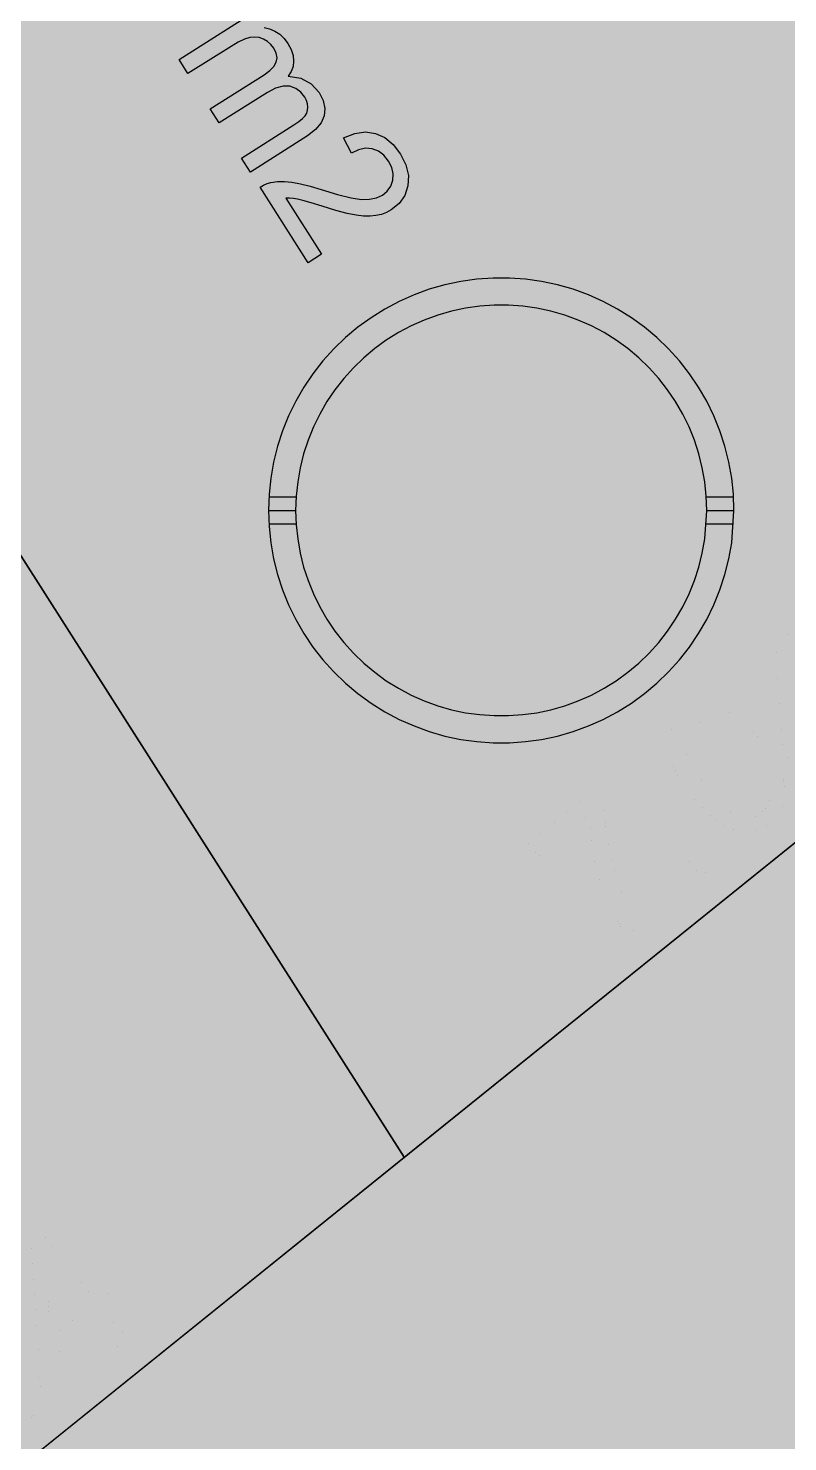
# Model space of a CAD drawing. Extents: x -5280327 to 29700, y -3925683 to 5564800.
# Drawn here: x 19679.6 to 19898.7, y 4095 to 4503.2 of the extents above; entities that cross this region are included whole.
import ezdxf

# ---------------------------------------------------------------- set-up
doc = ezdxf.new("R2010")
doc.units = 0
doc.linetypes.add('6', pattern=[2640.874023, 1320.437012, -1320.437012])
doc.layers.get('0').update_dxf_attribs({"linetype": 'CONTINUOUS'})
for name, color, linetype in [('31_PREDIOS_TOTAL', 7, 'CONTINUOUS'), ('CIRCULO', 7, 'CONTINUOUS'), ('LOTES', 7, 'CONTINUOUS')]:
    doc.layers.add(name, color=color, linetype=linetype)

msp = doc.modelspace()

# ---------------------------------------------------------------- linework, layer by layer
at = {"color": 7, "linetype": '6', "const_width": 10343.08}
msp.add_lwpolyline([(0, 29405.62), (24528.32, 0)], dxfattribs=at)
msp.add_lwpolyline([(0, 29405.62), (24528.32, 0)], dxfattribs=at)
at = {"color": 7}
msp.add_polyline3d([(17635.32, 4495.49, 66061.73), (18499.52, 3138.29, 66061.73), (20519.62, 4766.99, 66061.73), (21709, 6264.81, 66061.73), (21170.51, 7110.5, 66061.73), (17635.32, 4495.49, 66061.73)], dxfattribs=at)
at = {"layer": '31_PREDIOS_TOTAL', "color": 7, "const_width": 0.00153}
for points in [[(19919.07, 4294.93), (19913.19, 4302.23), (19899.96, 4291.56), (19897.19, 4295), (19895.18, 4325.97), (19898.23, 4328.44), (19914.16, 4308.68), (19918.28, 4312), (19921.05, 4308.57), (19916.93, 4305.25), (19922.81, 4297.95), (19919.07, 4294.93)], [(19871.26, 4281.19), (19871.26, 4281.19), (19868.66, 4284.66), (19866.7, 4287.86), (19865.35, 4290.79), (19865.35, 4290.79), (19864.58, 4293.52), (19864.31, 4296.1), (19864.56, 4298.54), (19864.56, 4298.54), (19865.35, 4300.82), (19866.71, 4302.9), (19868.64, 4304.78), (19868.64, 4304.78), (19870.3, 4305.94), (19872, 4306.77), (19873.74, 4307.27), (19873.74, 4307.27), (19875.51, 4307.45), (19877.3, 4307.32), (19879.1, 4306.88), (19879.1, 4306.88), (19880.92, 4306.15), (19882.77, 4305.15), (19884.64, 4303.88), (19884.64, 4303.88), (19886.63, 4302.19), (19888.79, 4299.98), (19891.14, 4297.22), (19891.14, 4297.22), (19893.72, 4293.78), (19895.68, 4290.59), (19897.02, 4287.67), (19897.02, 4287.67), (19897.8, 4284.95), (19898.08, 4282.36), (19897.83, 4279.92), (19897.83, 4279.92), (19897.05, 4277.64), (19895.69, 4275.55), (19893.74, 4273.65), (19893.74, 4273.65), (19890.73, 4271.8), (19887.57, 4270.99), (19884.27, 4271.23), (19884.27, 4271.23), (19880.12, 4272.95), (19875.78, 4276.27), (19871.26, 4281.19)], [(19875.11, 4284.29), (19878.89, 4280), (19882.16, 4277.14), (19884.92, 4275.72), (19884.92, 4275.72), (19887.3, 4275.35), (19889.41, 4275.69), (19891.26, 4276.73), (19891.26, 4276.73), (19892.67, 4278.32), (19893.44, 4280.32), (19893.58, 4282.72), (19893.58, 4282.72), (19892.77, 4285.73), (19890.68, 4289.53), (19887.29, 4294.12), (19887.29, 4294.12), (19883.5, 4298.42), (19880.23, 4301.28), (19877.47, 4302.71), (19877.47, 4302.71), (19875.09, 4303.06), (19872.97, 4302.71), (19871.1, 4301.65), (19871.1, 4301.65), (19869.69, 4300.12), (19868.9, 4298.28), (19868.74, 4296.15), (19868.74, 4296.15), (19869.59, 4292.9), (19871.71, 4288.95), (19875.11, 4284.29)], [(19826.75, 4264.21), (19823.84, 4267.81), (19843.58, 4283.72), (19845.93, 4280.81), (19845.93, 4280.81), (19845.84, 4276.96), (19846.13, 4272.66), (19846.8, 4267.92), (19846.8, 4267.92), (19847.82, 4263.04), (19849.19, 4258.33), (19850.9, 4253.79), (19850.9, 4253.79), (19852.36, 4250.63), (19854.13, 4247.45), (19856.22, 4244.25), (19852.37, 4241.15), (19852.37, 4241.15), (19850.49, 4243.87), (19848.62, 4247.14), (19846.78, 4250.99), (19846.78, 4250.99), (19845.1, 4255.18), (19843.75, 4259.49), (19842.73, 4263.94), (19842.73, 4263.94), (19842.04, 4268.32), (19841.69, 4272.42), (19841.68, 4276.25), (19826.75, 4264.21)], [(19873.65, 4258.31), (19870.21, 4262.57), (19874.47, 4266.01), (19877.91, 4261.74), (19873.65, 4258.31)], [(19704.31, 4121.78), (19698.42, 4129.08), (19685.19, 4118.41), (19682.43, 4121.84), (19680.41, 4152.82), (19683.47, 4155.28), (19699.4, 4135.53), (19703.52, 4138.85), (19706.28, 4135.41), (19702.17, 4132.09), (19708.05, 4124.79), (19704.31, 4121.78)], [(19684.57, 4146.26), (19686.11, 4124.81), (19695.66, 4132.51)], [(19678.95, 4120.62), (19680.91, 4117.44), (19682.26, 4114.52), (19682.26, 4114.52), (19683.04, 4111.8), (19683.31, 4109.21), (19683.07, 4106.76), (19683.07, 4106.76), (19682.29, 4104.48), (19680.92, 4102.39), (19678.98, 4100.5)]]:
    msp.add_lwpolyline(points, dxfattribs=at)
at = {"layer": '31_PREDIOS_TOTAL', "color": 7}
for points in [[(19723.1, 4494.16, 33030.86), (19747.05, 4509.37, 33030.86)], [(19747.62, 4503.46, 33030.86), (19749.2, 4503.06, 33030.86), (19750.73, 4502.4, 33030.86), (19750.73, 4502.4, 33030.86), (19752.15, 4501.47, 33030.86), (19753.41, 4500.28, 33030.86), (19754.51, 4498.82, 33030.86), (19754.51, 4498.82, 33030.86), (19755.44, 4497.07, 33030.86), (19756, 4495.38, 33030.86), (19756.17, 4493.75, 33030.86), (19756.17, 4493.75, 33030.86), (19755.99, 4492.2, 33030.86), (19755.46, 4490.74, 33030.86), (19754.61, 4489.39, 33030.86), (19754.61, 4489.39, 33030.86), (19758.26, 4488.78, 33030.86), (19761.22, 4487.2, 33030.86), (19763.5, 4484.65, 33030.86), (19763.5, 4484.65, 33030.86), (19764.67, 4482.32, 33030.86), (19765.17, 4480.08, 33030.86), (19765, 4477.92, 33030.86), (19765, 4477.92, 33030.86), (19764.13, 4475.87, 33030.86), (19762.51, 4473.94, 33030.86), (19760.14, 4472.14, 33030.86), (19743.7, 4461.7, 33030.86), (19741.14, 4465.74, 33030.86), (19756.23, 4475.32, 33030.86), (19756.23, 4475.32, 33030.86), (19757.67, 4476.3, 33030.86), (19758.76, 4477.17, 33030.86), (19759.48, 4477.94, 33030.86), (19759.48, 4477.94, 33030.86), (19759.94, 4478.7, 33030.86), (19760.21, 4479.54, 33030.86), (19760.3, 4480.47, 33030.86), (19760.3, 4480.47, 33030.86), (19760.2, 4481.43, 33030.86), (19759.9, 4482.38, 33030.86), (19759.41, 4483.32, 33030.86), (19759.41, 4483.32, 33030.86), (19758.21, 4484.79, 33030.86), (19756.76, 4485.83, 33030.86), (19755.06, 4486.45, 33030.86), (19755.06, 4486.45, 33030.86), (19753.13, 4486.52, 33030.86), (19750.98, 4485.94, 33030.86), (19748.62, 4484.7, 33030.86), (19734.71, 4475.87, 33030.86), (19732.13, 4479.93, 33030.86), (19747.69, 4489.81, 33030.86), (19747.69, 4489.81, 33030.86), (19749.28, 4490.97, 33030.86), (19750.42, 4492.16, 33030.86), (19751.12, 4493.38, 33030.86), (19751.12, 4493.38, 33030.86), (19751.37, 4494.66, 33030.86), (19751.13, 4496.03, 33030.86), (19750.41, 4497.49, 33030.86), (19750.41, 4497.49, 33030.86), (19749.61, 4498.54, 33030.86), (19748.64, 4499.4, 33030.86), (19747.5, 4500.08, 33030.86), (19747.5, 4500.08, 33030.86), (19746.25, 4500.52, 33030.86), (19744.92, 4500.67, 33030.86), (19743.52, 4500.52, 33030.86), (19743.52, 4500.52, 33030.86), (19741.96, 4500.04, 33030.86), (19740.16, 4499.19, 33030.86), (19738.1, 4497.99, 33030.86), (19725.67, 4490.1, 33030.86), (19723.1, 4494.16, 33030.86)], [(19764.25, 4437.95, 33030.86), (19760.35, 4435.47, 33030.86), (19746.48, 4457.33, 33030.86), (19746.48, 4457.33, 33030.86), (19747.46, 4457.91, 33030.86), (19748.5, 4458.35, 33030.86), (19749.6, 4458.65, 33030.86), (19749.6, 4458.65, 33030.86), (19751.5, 4458.92, 33030.86), (19753.53, 4458.96, 33030.86), (19755.69, 4458.76, 33030.86), (19755.69, 4458.76, 33030.86), (19758.1, 4458.32, 33030.86), (19760.9, 4457.61, 33030.86), (19764.07, 4456.63, 33030.86), (19764.07, 4456.63, 33030.86), (19768.85, 4455.17, 33030.86), (19772.72, 4454.22, 33030.86), (19775.7, 4453.79, 33030.86), (19775.7, 4453.79, 33030.86), (19778.06, 4453.81, 33030.86), (19780.08, 4454.21, 33030.86), (19781.78, 4455, 33030.86), (19781.78, 4455, 33030.86), (19783.19, 4456.16, 33030.86), (19784.18, 4457.59, 33030.86), (19784.76, 4459.31, 33030.86), (19784.76, 4459.31, 33030.86), (19784.88, 4461.16, 33030.86), (19784.48, 4463.01, 33030.86), (19783.56, 4464.86, 33030.86), (19783.56, 4464.86, 33030.86), (19782.21, 4466.56, 33030.86), (19780.63, 4467.75, 33030.86), (19778.82, 4468.43, 33030.86), (19778.82, 4468.43, 33030.86), (19776.88, 4468.57, 33030.86), (19774.88, 4468.14, 33030.86), (19772.82, 4467.12, 33030.86), (19770.6, 4471.57, 33030.86), (19770.6, 4471.57, 33030.86), (19773.81, 4472.84, 33030.86), (19776.87, 4473.27, 33030.86), (19779.76, 4472.86, 33030.86), (19779.76, 4472.86, 33030.86), (19782.44, 4471.64, 33030.86), (19784.85, 4469.66, 33030.86), (19786.98, 4466.9, 33030.86), (19786.98, 4466.9, 33030.86), (19788.56, 4463.76, 33030.86), (19789.27, 4460.69, 33030.86), (19789.12, 4457.69, 33030.86), (19789.12, 4457.69, 33030.86), (19788.2, 4454.95, 33030.86), (19786.61, 4452.64, 33030.86), (19784.34, 4450.77, 33030.86), (19784.34, 4450.77, 33030.86), (19782.97, 4450.02, 33030.86), (19781.5, 4449.47, 33030.86), (19779.92, 4449.1, 33030.86), (19779.92, 4449.1, 33030.86), (19778.2, 4448.94, 33030.86), (19776.29, 4448.98, 33030.86), (19774.18, 4449.23, 33030.86), (19774.18, 4449.23, 33030.86), (19771.61, 4449.76, 33030.86), (19768.35, 4450.61, 33030.86), (19764.38, 4451.8, 33030.86), (19764.38, 4451.8, 33030.86), (19761.2, 4452.79, 33030.86), (19758.82, 4453.47, 33030.86), (19757.24, 4453.85, 33030.86), (19757.24, 4453.85, 33030.86), (19756.1, 4454.04, 33030.86), (19755, 4454.14, 33030.86), (19753.96, 4454.17, 33030.86), (19764.25, 4437.95, 33030.86)]]:
    msp.add_polyline3d(points, dxfattribs=at)
at = {"layer": '@NUMEROS DE LOTES', "color": 7, "const_width": 9.98}
msp.add_lwpolyline([(19789.01, 4392.49), (19833.48, 4392.49), (19833.48, 4382.21), (19833.48, 4382.21), (19829.82, 4378.62), (19826.6, 4374.84), (19823.79, 4370.87), (19823.79, 4370.87), (19820.87, 4365.75), (19818.39, 4360.25), (19816.35, 4354.38), (19816.35, 4354.38), (19815.06, 4349.38), (19814.09, 4343.81), (19813.43, 4337.66), (19798.24, 4337.66), (19798.24, 4337.66), (19799.67, 4346.13), (19801.55, 4353.63), (19803.89, 4360.18), (19803.89, 4360.18), (19806.96, 4366.38), (19811.02, 4372.86), (19816.09, 4379.62), (19789.01, 4379.62), (19789.01, 4392.49)], dxfattribs=at)
at = {"layer": 'CIRCULO', "color": 7}
for points in [[(19883.2, 4363.97), (19883.04, 4368.65), (19882.55, 4373.31), (19881.73, 4377.93), (19880.6, 4382.48), (19879.15, 4386.93), (19877.4, 4391.28), (19875.34, 4395.49), (19873, 4399.55), (19870.38, 4403.43), (19867.49, 4407.13), (19864.36, 4410.61), (19860.99, 4413.86), (19857.4, 4416.88), (19853.6, 4419.63), (19849.63, 4422.11), (19845.49, 4424.31), (19841.21, 4426.22), (19836.81, 4427.82), (19832.3, 4429.11), (19827.72, 4430.09), (19823.08, 4430.74), (19818.4, 4431.07), (19813.72, 4431.07), (19809.04, 4430.74), (19804.4, 4430.09), (19799.82, 4429.11), (19795.31, 4427.82), (19790.91, 4426.22), (19786.63, 4424.31), (19782.49, 4422.11), (19778.52, 4419.63), (19774.73, 4416.88), (19771.14, 4413.86), (19767.76, 4410.61), (19764.63, 4407.13), (19761.74, 4403.43), (19759.12, 4399.55), (19756.78, 4395.49), (19754.73, 4391.28), (19752.97, 4386.93), (19751.52, 4382.48), (19750.39, 4377.93), (19749.57, 4373.31), (19749.08, 4368.65), (19748.92, 4363.97), (19749.08, 4359.29), (19749.57, 4354.63), (19750.39, 4350.01), (19751.52, 4345.46), (19752.97, 4341.01), (19754.73, 4336.66), (19756.78, 4332.45), (19759.12, 4328.39), (19761.74, 4324.51), (19764.63, 4320.81), (19767.76, 4317.33), (19771.14, 4314.07), (19774.73, 4311.06), (19778.52, 4308.31), (19782.49, 4305.82), (19786.63, 4303.62), (19790.91, 4301.72), (19795.31, 4300.12), (19799.82, 4298.82), (19804.4, 4297.85), (19809.04, 4297.2), (19813.72, 4296.87), (19818.4, 4296.87), (19823.08, 4297.2), (19827.72, 4297.85), (19832.3, 4298.82), (19836.81, 4300.12), (19841.21, 4301.72), (19845.49, 4303.62), (19849.63, 4305.82), (19853.6, 4308.31), (19857.4, 4311.06), (19860.99, 4314.07), (19864.36, 4317.33), (19867.49, 4320.81), (19870.38, 4324.51), (19873, 4328.39), (19875.34, 4332.45), (19877.4, 4336.66), (19879.15, 4341.01), (19880.6, 4345.46), (19881.73, 4350.01), (19882.55, 4354.63), (19883.2, 4363.97)], [(19875.37, 4363.97), (19875.22, 4368.11), (19874.79, 4372.22), (19874.07, 4376.3), (19873.07, 4380.32), (19871.79, 4384.25), (19870.24, 4388.09), (19868.43, 4391.81), (19866.36, 4395.4), (19864.04, 4398.83), (19861.49, 4402.09), (19858.72, 4405.17), (19855.74, 4408.04), (19852.57, 4410.7), (19849.22, 4413.14), (19845.71, 4415.33), (19842.06, 4417.27), (19838.28, 4418.96), (19834.39, 4420.37), (19830.41, 4421.51), (19826.36, 4422.38), (19822.26, 4422.95), (19818.13, 4423.24), (19813.99, 4423.24), (19809.86, 4422.95), (19805.76, 4422.38), (19801.71, 4421.51), (19797.73, 4420.37), (19793.84, 4418.96), (19790.06, 4417.27), (19786.41, 4415.33), (19782.9, 4413.14), (19779.55, 4410.7), (19776.38, 4408.04), (19773.4, 4405.17), (19770.63, 4402.09), (19768.08, 4398.83), (19765.77, 4395.4), (19763.7, 4391.81), (19761.88, 4388.09), (19760.33, 4384.25), (19759.05, 4380.32), (19758.05, 4376.3), (19757.33, 4372.22), (19756.9, 4368.11), (19756.75, 4363.97), (19756.9, 4359.83), (19757.33, 4355.72), (19758.05, 4351.64), (19759.05, 4347.62), (19760.33, 4343.69), (19761.88, 4339.85), (19763.7, 4336.13), (19765.77, 4332.54), (19768.08, 4329.11), (19770.63, 4325.85), (19773.4, 4322.77), (19776.38, 4319.9), (19779.55, 4317.23), (19782.9, 4314.8), (19786.41, 4312.61), (19790.06, 4310.66), (19793.84, 4308.98), (19797.73, 4307.57), (19801.71, 4306.42), (19805.76, 4305.56), (19809.86, 4304.99), (19813.99, 4304.7), (19818.13, 4304.7), (19822.26, 4304.99), (19826.36, 4305.56), (19830.41, 4306.42), (19834.39, 4307.57), (19838.28, 4308.98), (19842.06, 4310.66), (19845.71, 4312.61), (19849.22, 4314.8), (19852.57, 4317.23), (19855.74, 4319.9), (19858.72, 4322.77), (19861.49, 4325.85), (19864.04, 4329.11), (19866.36, 4332.54), (19868.43, 4336.13), (19870.24, 4339.85), (19871.79, 4343.69), (19873.07, 4347.62), (19874.07, 4351.64), (19874.79, 4355.72), (19875.37, 4363.97)], [(19749.04, 4367.89), (19756.88, 4367.89)], [(19875.24, 4367.89), (19883.09, 4367.89)], [(19748.92, 4363.97), (19756.75, 4363.97)], [(19875.37, 4363.97), (19883.2, 4363.97)], [(19749.04, 4360.05), (19756.88, 4360.05)], [(19875.24, 4360.05), (19883.09, 4360.05)]]:
    msp.add_lwpolyline(points, dxfattribs=at)
at = {"layer": 'LOTES', "color": 7}
for points in [[(19619.16, 4952.96), (19397.35, 4790.86), (19788.1, 4177.21), (20002.87, 4350.36), (19619.16, 4952.96)], [(19397.35, 4790.86), (19175.55, 4628.77), (19573.34, 4004.06), (19788.1, 4177.21), (19397.35, 4790.86)]]:
    msp.add_lwpolyline(points, dxfattribs=at)
for points in [[(18961.02, 5476.12, 66061.73), (19788.1, 4177.21, 66061.73)], [(20002.87, 4350.36, 33030.86), (19619.16, 4952.96, 33030.86), (19397.35, 4790.86, 33030.86), (19788.1, 4177.21, 33030.86)], [(19788.1, 4177.21, 33030.86), (19397.35, 4790.86, 33030.86), (19175.55, 4628.77, 33030.86), (19573.34, 4004.06, 33030.86)], [(18499.52, 3138.29, 33030.86), (20519.62, 4766.99, 33030.86)]]:
    msp.add_polyline3d(points, dxfattribs=at)

doc.saveas('drawing.dxf')
